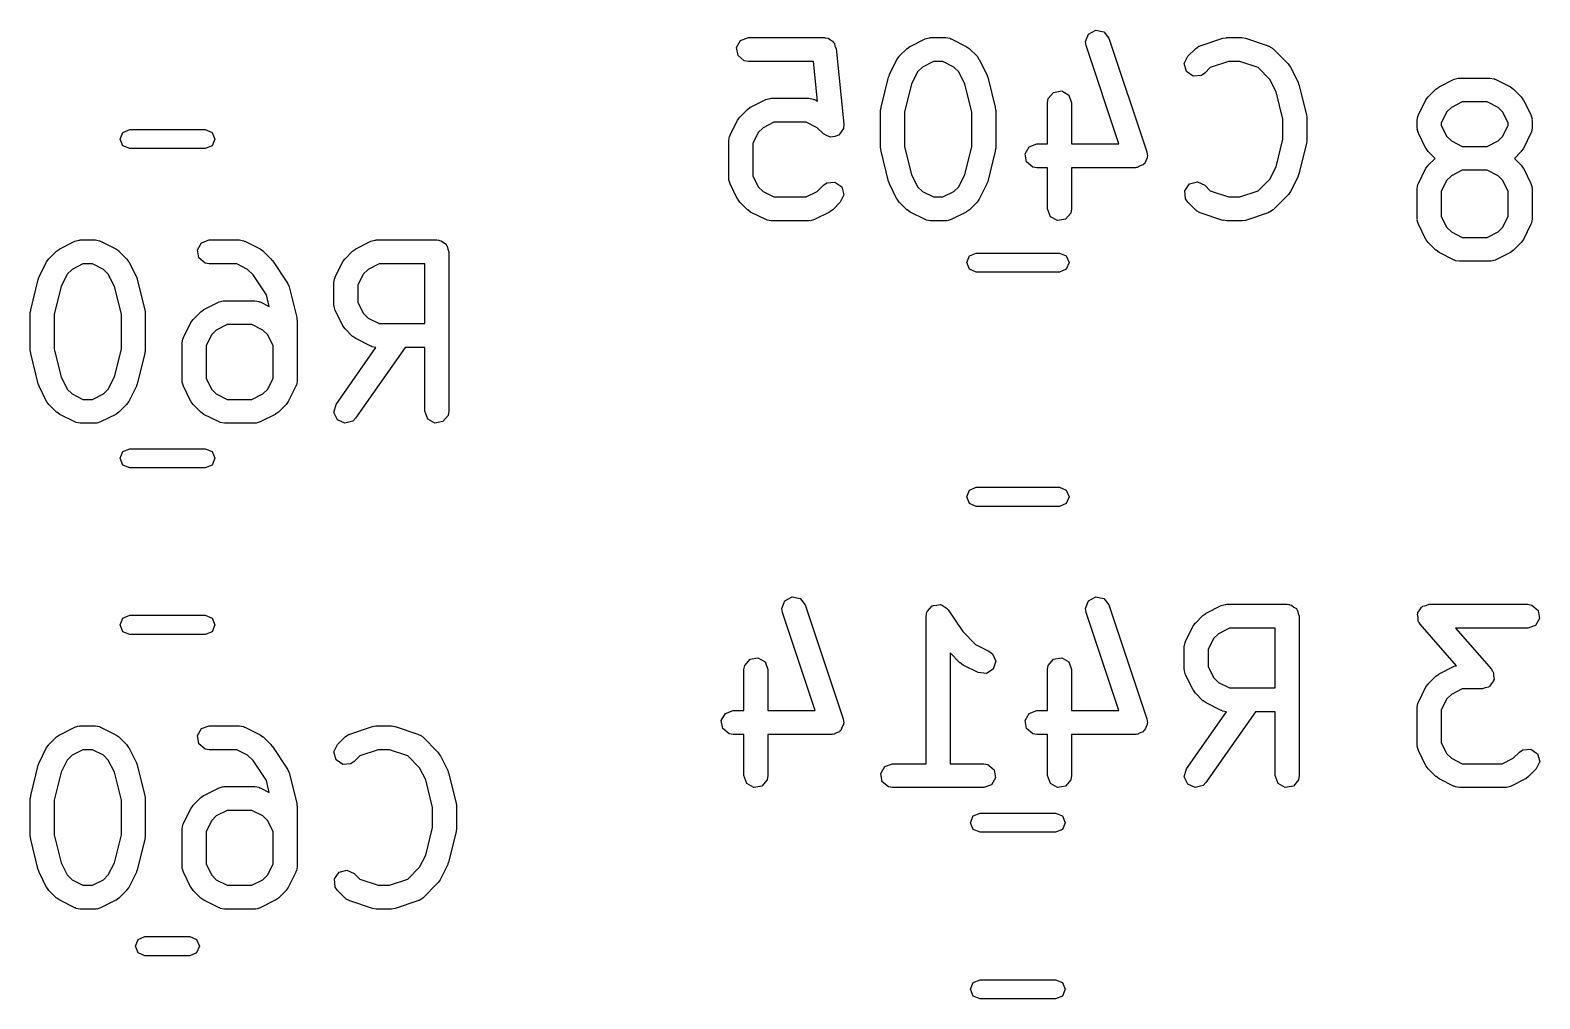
# Model space of a CAD drawing. Extents: x 123.3 to 169.7, y -142.3 to -47.
# Drawn here: x 136.81 to 146.28, y -120.22 to -114.14 of the extents above; entities that cross this region are included whole.
import ezdxf

# ---------------------------------------------------------------- set-up
doc = ezdxf.new("R2010")
doc.units = 0
doc.layers.add('BLACK', color=7, linetype='CONTINUOUS')

msp = doc.modelspace()

# ---------------------------------------------------------------- linework, layer by layer
at = {"layer": 'BLACK', "linetype": 'CONTINUOUS'}
for p, q in [((141.263, -114.203), (141.312, -114.185)), ((141.312, -114.185), (141.788, -114.185)), ((141.788, -114.185), (141.792, -114.186)), ((141.792, -114.186), (141.793, -114.186)), ((141.793, -114.186), (141.796, -114.187)), ((141.796, -114.187), (141.813, -114.19)), ((141.813, -114.19), (141.826, -114.2)), ((142.326, -114.241), (142.421, -114.193)), ((142.421, -114.193), (142.446, -114.186)), ((142.446, -114.186), (142.45, -114.187)), ((142.45, -114.187), (142.454, -114.185)), ((142.454, -114.185), (142.55, -114.185)), ((142.55, -114.185), (142.575, -114.19)), ((142.575, -114.19), (142.579, -114.193)), ((142.579, -114.193), (142.583, -114.193)), ((142.583, -114.193), (142.678, -114.241)), ((143.427, -114.211), (143.446, -114.163)), ((143.446, -114.163), (143.491, -114.139)), ((143.491, -114.139), (143.541, -114.149)), ((143.541, -114.149), (143.573, -114.189)), ((143.573, -114.189), (143.811, -114.903)), ((144.145, -114.237), (144.288, -114.189)), ((144.288, -114.189), (144.31, -114.186)), ((144.31, -114.186), (144.312, -114.185)), ((144.312, -114.185), (144.407, -114.185)), ((144.407, -114.185), (144.429, -114.189)), ((144.429, -114.189), (144.43, -114.189)), ((144.43, -114.189), (144.573, -114.237)), ((141.238, -114.247), (141.263, -114.203)), ((141.247, -114.298), (141.238, -114.247)), ((141.826, -114.2), (141.84, -114.207)), ((141.84, -114.207), (141.845, -114.216)), ((141.845, -114.216), (141.853, -114.223)), ((141.853, -114.223), (141.855, -114.239)), ((141.855, -114.239), (141.862, -114.253)), ((141.862, -114.253), (141.91, -114.729)), ((142.258, -114.303), (142.306, -114.255)), ((142.306, -114.255), (142.324, -114.242)), ((142.324, -114.242), (142.326, -114.241)), ((142.678, -114.241), (142.696, -114.254)), ((142.696, -114.254), (142.698, -114.255)), ((142.698, -114.255), (142.746, -114.303)), ((143.431, -114.236), (143.427, -114.211)), ((143.636, -114.852), (143.431, -114.236)), ((144.068, -114.303), (144.116, -114.255)), ((144.116, -114.255), (144.137, -114.24)), ((144.137, -114.24), (144.141, -114.24)), ((144.141, -114.24), (144.145, -114.237)), ((144.573, -114.237), (144.596, -114.249)), ((144.596, -114.249), (144.599, -114.253)), ((144.599, -114.253), (144.603, -114.255)), ((144.603, -114.255), (144.698, -114.35)), ((141.286, -114.331), (141.247, -114.298)), ((141.312, -114.335), (141.286, -114.331)), ((141.72, -114.335), (141.312, -114.335)), ((141.745, -114.584), (141.72, -114.335)), ((142.197, -114.417), (142.244, -114.322)), ((142.244, -114.322), (142.258, -114.304)), ((142.258, -114.304), (142.258, -114.303)), ((142.404, -114.37), (142.373, -114.4)), ((142.472, -114.335), (142.404, -114.37)), ((142.532, -114.335), (142.472, -114.335)), ((142.6, -114.37), (142.532, -114.335)), ((142.631, -114.4), (142.6, -114.37)), ((142.746, -114.303), (142.758, -114.321)), ((142.758, -114.321), (142.76, -114.322)), ((142.76, -114.322), (142.807, -114.417)), ((144.046, -114.349), (144.068, -114.303)), ((144.06, -114.399), (144.046, -114.349)), ((144.209, -114.374), (144.174, -114.409)), ((144.324, -114.335), (144.209, -114.374)), ((144.395, -114.335), (144.324, -114.335)), ((144.509, -114.374), (144.395, -114.335)), ((144.583, -114.448), (144.509, -114.374)), ((144.698, -114.35), (144.711, -114.369)), ((144.711, -114.369), (144.712, -114.37)), ((144.712, -114.37), (144.76, -114.465)), ((142.144, -114.623), (142.191, -114.433)), ((142.191, -114.433), (142.196, -114.421)), ((142.196, -114.421), (142.197, -114.417)), ((142.335, -114.477), (142.291, -114.651)), ((142.373, -114.4), (142.335, -114.477)), ((142.669, -114.477), (142.631, -114.4)), ((142.713, -114.651), (142.669, -114.477)), ((142.807, -114.417), (142.811, -114.43)), ((142.811, -114.43), (142.813, -114.433)), ((142.813, -114.433), (142.86, -114.623)), ((144.102, -114.428), (144.06, -114.399)), ((144.153, -114.424), (144.102, -114.428)), ((144.174, -114.409), (144.153, -114.424)), ((144.622, -114.525), (144.583, -114.448)), ((144.76, -114.465), (144.763, -114.477)), ((144.763, -114.477), (144.765, -114.48)), ((144.765, -114.48), (144.813, -114.671)), ((145.644, -114.495), (145.739, -114.447)), ((145.739, -114.447), (145.764, -114.44)), ((145.764, -114.44), (145.768, -114.441)), ((145.768, -114.441), (145.772, -114.439)), ((145.772, -114.439), (145.963, -114.439)), ((145.963, -114.439), (145.989, -114.444)), ((145.989, -114.444), (145.992, -114.447)), ((145.992, -114.447), (145.996, -114.447)), ((145.996, -114.447), (146.092, -114.495)), ((141.326, -114.622), (141.421, -114.574)), ((141.421, -114.574), (141.446, -114.567)), ((141.446, -114.567), (141.45, -114.568)), ((141.45, -114.568), (141.454, -114.566)), ((141.454, -114.566), (141.692, -114.566)), ((141.692, -114.566), (141.718, -114.571)), ((141.718, -114.571), (141.722, -114.574)), ((141.722, -114.574), (141.726, -114.574)), ((141.726, -114.574), (141.745, -114.584)), ((143.189, -114.594), (143.193, -114.568)), ((143.193, -114.568), (143.226, -114.529)), ((143.226, -114.529), (143.277, -114.52)), ((143.277, -114.52), (143.321, -114.546)), ((143.321, -114.546), (143.339, -114.594)), ((144.665, -114.698), (144.622, -114.525)), ((145.562, -114.576), (145.576, -114.558)), ((145.576, -114.557), (145.624, -114.509)), ((145.576, -114.558), (145.576, -114.557)), ((145.624, -114.509), (145.642, -114.496)), ((145.642, -114.496), (145.644, -114.495)), ((146.092, -114.495), (146.11, -114.508)), ((146.11, -114.508), (146.111, -114.509)), ((146.111, -114.509), (146.159, -114.557)), ((146.159, -114.557), (146.172, -114.575)), ((141.258, -114.684), (141.306, -114.636)), ((141.306, -114.636), (141.324, -114.623)), ((141.324, -114.623), (141.326, -114.622)), ((142.141, -114.641), (142.144, -114.627)), ((142.141, -114.879), (142.141, -114.641)), ((142.144, -114.627), (142.144, -114.623)), ((142.291, -114.651), (142.291, -114.87)), ((142.713, -114.87), (142.713, -114.651)), ((142.86, -114.623), (142.862, -114.638)), ((142.862, -114.638), (142.863, -114.641)), ((142.863, -114.641), (142.863, -114.879)), ((143.189, -114.852), (143.189, -114.594)), ((143.339, -114.594), (143.339, -114.852)), ((145.515, -114.671), (145.562, -114.576)), ((145.691, -114.654), (145.657, -114.723)), ((145.722, -114.624), (145.691, -114.654)), ((145.79, -114.589), (145.722, -114.624)), ((145.945, -114.589), (145.79, -114.589)), ((146.014, -114.624), (145.945, -114.589)), ((146.044, -114.654), (146.014, -114.624)), ((146.078, -114.723), (146.044, -114.654)), ((146.172, -114.575), (146.173, -114.576)), ((146.173, -114.576), (146.22, -114.671)), ((137.388, -114.78), (137.431, -114.762)), ((137.431, -114.762), (137.905, -114.762)), ((137.905, -114.762), (137.948, -114.78)), ((141.197, -114.798), (141.244, -114.703)), ((141.244, -114.703), (141.258, -114.685)), ((141.258, -114.685), (141.258, -114.684)), ((141.404, -114.751), (141.373, -114.781)), ((141.472, -114.716), (141.404, -114.751)), ((141.675, -114.716), (141.472, -114.716)), ((141.743, -114.751), (141.675, -114.716)), ((141.782, -114.79), (141.743, -114.751)), ((141.908, -114.756), (141.893, -114.777)), ((141.91, -114.729), (141.908, -114.755)), ((141.908, -114.755), (141.908, -114.755)), ((141.908, -114.755), (141.908, -114.756)), ((144.665, -114.823), (144.665, -114.698)), ((144.813, -114.671), (144.814, -114.686)), ((144.814, -114.686), (144.815, -114.689)), ((144.815, -114.689), (144.815, -114.832)), ((145.507, -114.705), (145.511, -114.679)), ((145.507, -114.752), (145.507, -114.705)), ((145.508, -114.757), (145.507, -114.752)), ((145.507, -114.761), (145.508, -114.757)), ((145.515, -114.786), (145.507, -114.761)), ((145.511, -114.679), (145.514, -114.676)), ((145.514, -114.676), (145.515, -114.671)), ((145.657, -114.723), (145.657, -114.735)), ((145.657, -114.735), (145.691, -114.803)), ((146.044, -114.803), (146.078, -114.735)), ((146.078, -114.735), (146.078, -114.723)), ((146.22, -114.671), (146.228, -114.696)), ((146.228, -114.752), (146.224, -114.778)), ((146.228, -114.696), (146.227, -114.701)), ((146.227, -114.701), (146.228, -114.705)), ((146.228, -114.705), (146.228, -114.752)), ((137.371, -114.822), (137.388, -114.78)), ((137.388, -114.865), (137.371, -114.822)), ((137.948, -114.78), (137.965, -114.822)), ((137.965, -114.822), (137.948, -114.865)), ((141.189, -114.832), (141.193, -114.806)), ((141.189, -115.07), (141.189, -114.832)), ((141.193, -114.806), (141.196, -114.803)), ((141.196, -114.803), (141.197, -114.798)), ((141.373, -114.781), (141.339, -114.85)), ((141.339, -114.85), (141.339, -115.052)), ((141.783, -114.79), (141.782, -114.79)), ((141.806, -114.801), (141.783, -114.79)), ((141.783, -114.79), (141.783, -114.79)), ((141.829, -114.811), (141.806, -114.801)), ((141.83, -114.811), (141.829, -114.811)), ((141.829, -114.811), (141.829, -114.811)), ((141.854, -114.805), (141.83, -114.811)), ((141.878, -114.798), (141.854, -114.805)), ((141.879, -114.798), (141.878, -114.798)), ((141.893, -114.777), (141.879, -114.797)), ((141.879, -114.797), (141.879, -114.798)), ((143.073, -114.87), (143.121, -114.852)), ((143.121, -114.852), (143.189, -114.852)), ((143.339, -114.852), (143.636, -114.852)), ((144.622, -114.996), (144.665, -114.823)), ((144.813, -114.85), (144.765, -115.04)), ((144.815, -114.832), (144.812, -114.847)), ((144.812, -114.847), (144.813, -114.85)), ((145.562, -114.881), (145.515, -114.786)), ((145.691, -114.803), (145.722, -114.834)), ((145.722, -114.834), (145.79, -114.868)), ((145.945, -114.868), (146.014, -114.834)), ((146.014, -114.834), (146.044, -114.803)), ((146.22, -114.786), (146.173, -114.881)), ((146.221, -114.782), (146.22, -114.786)), ((146.224, -114.778), (146.221, -114.782)), ((137.431, -114.882), (137.388, -114.865)), ((137.905, -114.882), (137.431, -114.882)), ((137.948, -114.865), (137.905, -114.882)), ((142.142, -114.883), (142.141, -114.879)), ((142.144, -114.898), (142.142, -114.883)), ((142.191, -115.088), (142.144, -114.898)), ((142.291, -114.87), (142.335, -115.044)), ((142.669, -115.044), (142.713, -114.87)), ((142.86, -114.898), (142.813, -115.088)), ((142.863, -114.879), (142.86, -114.894)), ((142.86, -114.894), (142.86, -114.898)), ((143.047, -114.914), (143.073, -114.87)), ((143.056, -114.965), (143.047, -114.914)), ((143.814, -114.94), (143.804, -114.958)), ((143.811, -114.903), (143.815, -114.929)), ((143.815, -114.929), (143.813, -114.934)), ((143.813, -114.934), (143.814, -114.94)), ((145.564, -114.882), (145.562, -114.881)), ((145.576, -114.901), (145.564, -114.882)), ((145.619, -114.943), (145.576, -114.901)), ((145.576, -114.985), (145.619, -114.943)), ((145.79, -114.868), (145.945, -114.868)), ((146.159, -114.901), (146.117, -114.943)), ((146.117, -114.943), (146.159, -114.985)), ((146.173, -114.881), (146.159, -114.899)), ((146.159, -114.899), (146.159, -114.901)), ((142.335, -115.044), (142.373, -115.121)), ((142.631, -115.121), (142.669, -115.044)), ((143.095, -114.998), (143.056, -114.965)), ((143.121, -115.002), (143.095, -114.998)), ((143.189, -115.002), (143.121, -115.002)), ((143.189, -115.26), (143.189, -115.002)), ((143.74, -115.002), (143.339, -115.002)), ((143.339, -115.002), (143.339, -115.26)), ((143.745, -115), (143.74, -115.002)), ((143.751, -115.001), (143.745, -115)), ((143.769, -114.991), (143.751, -115.001)), ((143.788, -114.984), (143.769, -114.991)), ((143.791, -114.98), (143.788, -114.984)), ((143.796, -114.977), (143.791, -114.98)), ((143.804, -114.958), (143.796, -114.977)), ((144.583, -115.073), (144.622, -114.996)), ((144.765, -115.04), (144.76, -115.052)), ((145.515, -115.1), (145.562, -115.005)), ((145.562, -115.005), (145.576, -114.987)), ((145.576, -114.987), (145.576, -114.985)), ((145.79, -115.018), (145.722, -115.052)), ((145.945, -115.018), (145.79, -115.018)), ((146.014, -115.052), (145.945, -115.018)), ((146.159, -114.985), (146.172, -115.004)), ((146.172, -115.004), (146.173, -115.005)), ((146.173, -115.005), (146.22, -115.1)), ((141.19, -115.074), (141.189, -115.07)), ((141.189, -115.078), (141.19, -115.074)), ((141.197, -115.103), (141.189, -115.078)), ((141.244, -115.199), (141.197, -115.103)), ((141.339, -115.052), (141.373, -115.121)), ((141.373, -115.121), (141.404, -115.151)), ((141.743, -115.151), (141.782, -115.112)), ((141.782, -115.112), (141.804, -115.097)), ((141.804, -115.097), (141.855, -115.093)), ((141.855, -115.093), (141.897, -115.122)), ((141.897, -115.122), (141.91, -115.172)), ((142.193, -115.091), (142.191, -115.088)), ((142.197, -115.103), (142.193, -115.091)), ((142.244, -115.199), (142.197, -115.103)), ((142.373, -115.121), (142.404, -115.151)), ((142.6, -115.151), (142.631, -115.121)), ((142.807, -115.103), (142.76, -115.199)), ((142.808, -115.1), (142.807, -115.103)), ((142.813, -115.088), (142.808, -115.1)), ((144.049, -115.146), (144.078, -115.104)), ((144.078, -115.104), (144.128, -115.09)), ((144.128, -115.09), (144.174, -115.112)), ((144.174, -115.112), (144.209, -115.147)), ((144.509, -115.147), (144.583, -115.073)), ((144.76, -115.056), (144.712, -115.151)), ((144.76, -115.052), (144.76, -115.056)), ((145.507, -115.133), (145.511, -115.108)), ((145.507, -115.324), (145.507, -115.133)), ((145.511, -115.108), (145.514, -115.104)), ((145.514, -115.104), (145.515, -115.1)), ((145.691, -115.083), (145.657, -115.151)), ((145.722, -115.052), (145.691, -115.083)), ((146.044, -115.083), (146.014, -115.052)), ((146.078, -115.151), (146.044, -115.083)), ((146.22, -115.1), (146.228, -115.125)), ((146.228, -115.125), (146.227, -115.129)), ((146.227, -115.129), (146.228, -115.133)), ((146.228, -115.133), (146.228, -115.324)), ((141.246, -115.2), (141.244, -115.199)), ((141.258, -115.218), (141.246, -115.2)), ((141.306, -115.266), (141.258, -115.218)), ((141.404, -115.151), (141.472, -115.185)), ((141.472, -115.185), (141.675, -115.185)), ((141.675, -115.185), (141.743, -115.151)), ((141.888, -115.218), (141.841, -115.266)), ((141.91, -115.172), (141.888, -115.218)), ((142.246, -115.2), (142.244, -115.199)), ((142.258, -115.218), (142.246, -115.2)), ((142.306, -115.266), (142.258, -115.218)), ((142.404, -115.151), (142.472, -115.185)), ((142.472, -115.185), (142.532, -115.185)), ((142.532, -115.185), (142.6, -115.151)), ((142.746, -115.218), (142.698, -115.266)), ((142.76, -115.199), (142.746, -115.217)), ((142.746, -115.217), (142.746, -115.218)), ((144.053, -115.197), (144.049, -115.146)), ((144.068, -115.218), (144.053, -115.197)), ((144.116, -115.266), (144.068, -115.218)), ((144.209, -115.147), (144.324, -115.185)), ((144.324, -115.185), (144.395, -115.185)), ((144.395, -115.185), (144.509, -115.147)), ((144.698, -115.171), (144.603, -115.266)), ((144.699, -115.169), (144.698, -115.171)), ((144.712, -115.151), (144.699, -115.169)), ((145.657, -115.151), (145.657, -115.306)), ((146.078, -115.306), (146.078, -115.151)), ((141.308, -115.266), (141.306, -115.266)), ((141.326, -115.28), (141.308, -115.266)), ((141.421, -115.327), (141.326, -115.28)), ((141.425, -115.328), (141.421, -115.327)), ((141.429, -115.331), (141.425, -115.328)), ((141.454, -115.335), (141.429, -115.331)), ((141.726, -115.327), (141.701, -115.335)), ((141.821, -115.28), (141.726, -115.327)), ((141.822, -115.279), (141.821, -115.28)), ((141.841, -115.266), (141.822, -115.279)), ((142.308, -115.266), (142.306, -115.266)), ((142.326, -115.28), (142.308, -115.266)), ((142.421, -115.327), (142.326, -115.28)), ((142.425, -115.328), (142.421, -115.327)), ((142.429, -115.331), (142.425, -115.328)), ((142.454, -115.335), (142.429, -115.331)), ((142.583, -115.327), (142.558, -115.335)), ((142.678, -115.28), (142.583, -115.327)), ((142.68, -115.279), (142.678, -115.28)), ((142.698, -115.266), (142.68, -115.279)), ((143.206, -115.309), (143.189, -115.26)), ((143.251, -115.334), (143.206, -115.309)), ((143.301, -115.325), (143.251, -115.334)), ((143.334, -115.286), (143.301, -115.325)), ((143.339, -115.26), (143.334, -115.286)), ((144.12, -115.268), (144.116, -115.266)), ((144.122, -115.272), (144.12, -115.268)), ((144.145, -115.284), (144.122, -115.272)), ((144.288, -115.332), (144.145, -115.284)), ((144.289, -115.331), (144.288, -115.332)), ((144.312, -115.335), (144.289, -115.331)), ((144.43, -115.332), (144.408, -115.335)), ((144.573, -115.284), (144.43, -115.332)), ((144.577, -115.281), (144.573, -115.284)), ((144.581, -115.281), (144.577, -115.281)), ((144.603, -115.266), (144.581, -115.281)), ((145.508, -115.328), (145.507, -115.324)), ((145.507, -115.332), (145.508, -115.328)), ((145.515, -115.357), (145.507, -115.332)), ((145.657, -115.306), (145.691, -115.375)), ((146.044, -115.375), (146.078, -115.306)), ((146.228, -115.324), (146.224, -115.35)), ((141.692, -115.335), (141.454, -115.335)), ((141.697, -115.334), (141.692, -115.335)), ((141.701, -115.335), (141.697, -115.334)), ((142.55, -115.335), (142.454, -115.335)), ((142.554, -115.334), (142.55, -115.335)), ((142.558, -115.335), (142.554, -115.334)), ((144.407, -115.335), (144.312, -115.335)), ((144.408, -115.335), (144.407, -115.335)), ((145.562, -115.453), (145.515, -115.357)), ((145.691, -115.375), (145.722, -115.405)), ((145.722, -115.405), (145.79, -115.439)), ((145.945, -115.439), (146.014, -115.405)), ((146.014, -115.405), (146.044, -115.375)), ((146.22, -115.357), (146.173, -115.453)), ((146.221, -115.353), (146.22, -115.357)), ((146.224, -115.35), (146.221, -115.353)), ((136.972, -115.525), (136.99, -115.512)), ((136.99, -115.512), (136.992, -115.511)), ((136.992, -115.511), (137.087, -115.463)), ((137.087, -115.463), (137.112, -115.456)), ((137.112, -115.456), (137.116, -115.457)), ((137.116, -115.457), (137.12, -115.455)), ((137.12, -115.455), (137.216, -115.455)), ((137.216, -115.455), (137.241, -115.46)), ((137.241, -115.46), (137.245, -115.463)), ((137.245, -115.463), (137.249, -115.463)), ((137.249, -115.463), (137.344, -115.511)), ((137.344, -115.511), (137.362, -115.524)), ((137.856, -115.517), (137.882, -115.473)), ((137.865, -115.568), (137.856, -115.517)), ((137.882, -115.473), (137.93, -115.455)), ((137.93, -115.455), (138.12, -115.455)), ((138.12, -115.455), (138.146, -115.46)), ((138.146, -115.46), (138.149, -115.463)), ((138.149, -115.463), (138.154, -115.463)), ((138.154, -115.463), (138.249, -115.511)), ((138.249, -115.511), (138.267, -115.524)), ((138.829, -115.525), (138.848, -115.512)), ((138.848, -115.512), (138.849, -115.511)), ((138.849, -115.511), (138.944, -115.463)), ((138.944, -115.463), (138.969, -115.456)), ((138.969, -115.456), (138.973, -115.457)), ((138.973, -115.457), (138.978, -115.455)), ((138.978, -115.455), (139.358, -115.455)), ((139.358, -115.455), (139.368, -115.457)), ((139.368, -115.457), (139.371, -115.457)), ((139.371, -115.457), (139.374, -115.458)), ((139.374, -115.458), (139.384, -115.46)), ((139.384, -115.46), (139.399, -115.472)), ((139.399, -115.472), (139.416, -115.482)), ((139.416, -115.482), (139.418, -115.489)), ((139.418, -115.489), (139.423, -115.493)), ((139.423, -115.493), (139.427, -115.512)), ((139.427, -115.512), (139.433, -115.53)), ((145.564, -115.454), (145.562, -115.453)), ((145.576, -115.472), (145.564, -115.454)), ((145.624, -115.52), (145.576, -115.472)), ((145.626, -115.52), (145.624, -115.52)), ((145.644, -115.534), (145.626, -115.52)), ((145.79, -115.439), (145.945, -115.439)), ((146.111, -115.52), (146.093, -115.533)), ((146.159, -115.472), (146.111, -115.52)), ((146.173, -115.453), (146.159, -115.471)), ((146.159, -115.471), (146.159, -115.472)), ((136.863, -115.687), (136.91, -115.592)), ((136.91, -115.592), (136.924, -115.574)), ((136.924, -115.573), (136.972, -115.525)), ((136.924, -115.574), (136.924, -115.573)), ((137.138, -115.605), (137.07, -115.64)), ((137.198, -115.605), (137.138, -115.605)), ((137.266, -115.64), (137.198, -115.605)), ((137.362, -115.524), (137.364, -115.525)), ((137.364, -115.525), (137.412, -115.573)), ((137.412, -115.573), (137.424, -115.591)), ((137.424, -115.591), (137.426, -115.592)), ((137.426, -115.592), (137.473, -115.687)), ((137.904, -115.601), (137.865, -115.568)), ((137.93, -115.605), (137.904, -115.601)), ((138.103, -115.605), (137.93, -115.605)), ((138.171, -115.64), (138.103, -115.605)), ((138.267, -115.524), (138.269, -115.525)), ((138.269, -115.525), (138.316, -115.573)), ((138.316, -115.573), (138.323, -115.582)), ((138.323, -115.582), (138.326, -115.584)), ((138.326, -115.584), (138.421, -115.727)), ((138.72, -115.687), (138.768, -115.592)), ((138.768, -115.592), (138.781, -115.574)), ((138.781, -115.574), (138.782, -115.573)), ((138.782, -115.573), (138.829, -115.525)), ((138.995, -115.605), (138.927, -115.64)), ((139.283, -115.605), (138.995, -115.605)), ((139.283, -115.979), (139.283, -115.605)), ((139.433, -115.53), (139.433, -116.53)), ((142.681, -115.597), (142.698, -115.555)), ((142.698, -115.639), (142.681, -115.597)), ((142.698, -115.555), (142.741, -115.537)), ((142.741, -115.537), (143.263, -115.537)), ((143.263, -115.537), (143.306, -115.555)), ((143.306, -115.555), (143.323, -115.597)), ((143.323, -115.597), (143.306, -115.639)), ((145.739, -115.581), (145.644, -115.534)), ((145.743, -115.582), (145.739, -115.581)), ((145.747, -115.585), (145.743, -115.582)), ((145.772, -115.589), (145.747, -115.585)), ((145.963, -115.589), (145.772, -115.589)), ((145.967, -115.588), (145.963, -115.589)), ((145.971, -115.589), (145.967, -115.588)), ((145.996, -115.581), (145.971, -115.589)), ((146.092, -115.534), (145.996, -115.581)), ((146.093, -115.533), (146.092, -115.534)), ((136.81, -115.893), (136.857, -115.703)), ((136.857, -115.703), (136.862, -115.691)), ((136.862, -115.691), (136.863, -115.687)), ((137.039, -115.67), (137.001, -115.747)), ((137.07, -115.64), (137.039, -115.67)), ((137.297, -115.67), (137.266, -115.64)), ((137.335, -115.747), (137.297, -115.67)), ((137.473, -115.687), (137.477, -115.7)), ((137.477, -115.7), (137.479, -115.703)), ((137.479, -115.703), (137.526, -115.893)), ((138.205, -115.673), (138.171, -115.64)), ((138.289, -115.799), (138.205, -115.673)), ((138.712, -115.721), (138.717, -115.695)), ((138.717, -115.695), (138.719, -115.692)), ((138.719, -115.692), (138.72, -115.687)), ((138.896, -115.67), (138.862, -115.739)), ((138.927, -115.64), (138.896, -115.67)), ((142.741, -115.657), (142.698, -115.639)), ((143.263, -115.657), (142.741, -115.657)), ((143.306, -115.639), (143.263, -115.657)), ((137.001, -115.747), (136.957, -115.921)), ((137.379, -115.921), (137.335, -115.747)), ((138.307, -115.873), (138.289, -115.799)), ((138.421, -115.727), (138.431, -115.75)), ((138.431, -115.75), (138.431, -115.75)), ((138.431, -115.75), (138.479, -115.941)), ((138.712, -115.864), (138.712, -115.721)), ((138.862, -115.739), (138.862, -115.846)), ((136.807, -115.911), (136.81, -115.897)), ((136.81, -115.897), (136.81, -115.893)), ((137.526, -115.893), (137.528, -115.908)), ((137.877, -115.906), (137.895, -115.893)), ((137.895, -115.893), (137.896, -115.892)), ((137.896, -115.892), (137.992, -115.844)), ((137.992, -115.844), (138.017, -115.837)), ((138.017, -115.837), (138.021, -115.838)), ((138.021, -115.838), (138.025, -115.836)), ((138.025, -115.836), (138.216, -115.836)), ((138.216, -115.836), (138.241, -115.841)), ((138.241, -115.841), (138.245, -115.844)), ((138.245, -115.844), (138.249, -115.844)), ((138.249, -115.844), (138.307, -115.873)), ((138.714, -115.868), (138.712, -115.864)), ((138.713, -115.872), (138.714, -115.868)), ((138.72, -115.897), (138.713, -115.872)), ((138.768, -115.992), (138.72, -115.897)), ((138.862, -115.846), (138.896, -115.915)), ((136.807, -116.149), (136.807, -115.911)), ((136.957, -115.921), (136.957, -116.14)), ((137.379, -116.14), (137.379, -115.921)), ((137.528, -115.908), (137.529, -115.911)), ((137.529, -115.911), (137.529, -116.149)), ((137.768, -116.068), (137.815, -115.973)), ((137.815, -115.973), (137.829, -115.955)), ((137.829, -115.954), (137.877, -115.906)), ((137.829, -115.955), (137.829, -115.954)), ((138.043, -115.986), (137.974, -116.021)), ((138.198, -115.986), (138.043, -115.986)), ((138.266, -116.021), (138.198, -115.986)), ((138.479, -115.941), (138.48, -115.956)), ((138.48, -115.956), (138.481, -115.959)), ((138.481, -115.959), (138.481, -116.34)), ((138.769, -115.994), (138.768, -115.992)), ((138.782, -116.012), (138.769, -115.994)), ((138.896, -115.915), (138.927, -115.945)), ((138.927, -115.945), (138.995, -115.979)), ((138.995, -115.979), (139.283, -115.979)), ((137.76, -116.102), (137.764, -116.076)), ((137.764, -116.076), (137.767, -116.073)), ((137.767, -116.073), (137.768, -116.068)), ((137.944, -116.051), (137.91, -116.12)), ((137.974, -116.021), (137.944, -116.051)), ((138.297, -116.051), (138.266, -116.021)), ((138.331, -116.12), (138.297, -116.051)), ((138.829, -116.06), (138.782, -116.012)), ((138.831, -116.06), (138.829, -116.06)), ((138.849, -116.074), (138.831, -116.06)), ((138.944, -116.121), (138.849, -116.074)), ((136.808, -116.153), (136.807, -116.149)), ((136.81, -116.168), (136.808, -116.153)), ((136.857, -116.358), (136.81, -116.168)), ((136.957, -116.14), (137.001, -116.314)), ((137.335, -116.314), (137.379, -116.14)), ((137.526, -116.168), (137.479, -116.358)), ((137.529, -116.149), (137.526, -116.164)), ((137.526, -116.164), (137.526, -116.168)), ((137.76, -116.34), (137.76, -116.102)), ((137.91, -116.12), (137.91, -116.322)), ((138.331, -116.322), (138.331, -116.12)), ((138.726, -116.487), (138.976, -116.129)), ((139.159, -116.129), (138.848, -116.573)), ((138.948, -116.122), (138.944, -116.121)), ((138.952, -116.125), (138.948, -116.122)), ((138.976, -116.129), (138.952, -116.125)), ((139.283, -116.129), (139.159, -116.129)), ((139.283, -116.53), (139.283, -116.129)), ((136.859, -116.361), (136.857, -116.358)), ((136.863, -116.373), (136.859, -116.361)), ((136.91, -116.469), (136.863, -116.373)), ((137.001, -116.314), (137.039, -116.391)), ((137.297, -116.391), (137.335, -116.314)), ((137.473, -116.373), (137.426, -116.469)), ((137.474, -116.37), (137.473, -116.373)), ((137.479, -116.358), (137.474, -116.37)), ((137.761, -116.344), (137.76, -116.34)), ((137.76, -116.348), (137.761, -116.344)), ((137.768, -116.373), (137.76, -116.348)), ((137.815, -116.469), (137.768, -116.373)), ((137.91, -116.322), (137.944, -116.391)), ((138.297, -116.391), (138.331, -116.322)), ((138.473, -116.373), (138.426, -116.469)), ((138.474, -116.369), (138.473, -116.373)), ((138.477, -116.366), (138.474, -116.369)), ((138.481, -116.34), (138.477, -116.366)), ((137.039, -116.391), (137.07, -116.421)), ((137.07, -116.421), (137.138, -116.455)), ((137.138, -116.455), (137.198, -116.455)), ((137.198, -116.455), (137.266, -116.421)), ((137.266, -116.421), (137.297, -116.391)), ((137.944, -116.391), (137.974, -116.421)), ((137.974, -116.421), (138.043, -116.455)), ((138.043, -116.455), (138.198, -116.455)), ((138.198, -116.455), (138.266, -116.421)), ((138.266, -116.421), (138.297, -116.391)), ((136.912, -116.47), (136.91, -116.469)), ((136.924, -116.488), (136.912, -116.47)), ((136.972, -116.536), (136.924, -116.488)), ((136.974, -116.536), (136.972, -116.536)), ((136.992, -116.55), (136.974, -116.536)), ((137.087, -116.597), (136.992, -116.55)), ((137.344, -116.55), (137.249, -116.597)), ((137.346, -116.549), (137.344, -116.55)), ((137.364, -116.536), (137.346, -116.549)), ((137.412, -116.488), (137.364, -116.536)), ((137.426, -116.469), (137.412, -116.487)), ((137.412, -116.487), (137.412, -116.488)), ((137.816, -116.47), (137.815, -116.469)), ((137.829, -116.488), (137.816, -116.47)), ((137.877, -116.536), (137.829, -116.488)), ((137.878, -116.536), (137.877, -116.536)), ((137.896, -116.55), (137.878, -116.536)), ((137.992, -116.597), (137.896, -116.55)), ((138.344, -116.55), (138.249, -116.597)), ((138.346, -116.549), (138.344, -116.55)), ((138.364, -116.536), (138.346, -116.549)), ((138.412, -116.488), (138.364, -116.536)), ((138.426, -116.469), (138.412, -116.487)), ((138.412, -116.487), (138.412, -116.488)), ((138.712, -116.537), (138.726, -116.487)), ((138.734, -116.583), (138.712, -116.537)), ((139.301, -116.579), (139.283, -116.53)), ((139.429, -116.556), (139.396, -116.595)), ((139.433, -116.53), (139.429, -116.556)), ((137.091, -116.598), (137.087, -116.597)), ((137.095, -116.601), (137.091, -116.598)), ((137.12, -116.605), (137.095, -116.601)), ((137.216, -116.605), (137.12, -116.605)), ((137.22, -116.604), (137.216, -116.605)), ((137.224, -116.605), (137.22, -116.604)), ((137.249, -116.597), (137.224, -116.605)), ((137.996, -116.598), (137.992, -116.597)), ((137.999, -116.601), (137.996, -116.598)), ((138.025, -116.605), (137.999, -116.601)), ((138.216, -116.605), (138.025, -116.605)), ((138.22, -116.604), (138.216, -116.605)), ((138.224, -116.605), (138.22, -116.604)), ((138.249, -116.597), (138.224, -116.605)), ((138.781, -116.605), (138.734, -116.583)), ((138.83, -116.592), (138.781, -116.605)), ((138.848, -116.573), (138.83, -116.592)), ((139.345, -116.604), (139.301, -116.579)), ((139.396, -116.595), (139.345, -116.604)), ((137.371, -116.825), (137.388, -116.783)), ((137.388, -116.868), (137.371, -116.825)), ((137.388, -116.783), (137.431, -116.765)), ((137.431, -116.765), (137.905, -116.765)), ((137.905, -116.765), (137.948, -116.783)), ((137.948, -116.783), (137.965, -116.825)), ((137.965, -116.825), (137.948, -116.868)), ((137.431, -116.885), (137.388, -116.868)), ((137.905, -116.885), (137.431, -116.885)), ((137.948, -116.868), (137.905, -116.885)), ((142.681, -117.067), (142.698, -117.025)), ((142.698, -117.025), (142.741, -117.007)), ((142.741, -117.007), (143.263, -117.007)), ((143.263, -117.007), (143.306, -117.025)), ((143.306, -117.025), (143.323, -117.067)), ((142.698, -117.109), (142.681, -117.067)), ((142.741, -117.127), (142.698, -117.109)), ((143.263, -117.127), (142.741, -117.127)), ((143.306, -117.109), (143.263, -117.127)), ((143.323, -117.067), (143.306, -117.109)), ((141.541, -117.719), (141.586, -117.695)), ((141.586, -117.695), (141.636, -117.705)), ((143.446, -117.719), (143.491, -117.695)), ((143.491, -117.695), (143.541, -117.705)), ((141.522, -117.767), (141.541, -117.719)), ((141.526, -117.792), (141.522, -117.767)), ((141.731, -118.408), (141.526, -117.792)), ((141.636, -117.705), (141.668, -117.745)), ((141.668, -117.745), (141.906, -118.459)), ((142.427, -117.816), (142.432, -117.791)), ((142.432, -117.791), (142.434, -117.787)), ((142.434, -117.787), (142.435, -117.783)), ((142.435, -117.783), (142.451, -117.768)), ((142.451, -117.768), (142.464, -117.751)), ((142.464, -117.751), (142.469, -117.751)), ((142.469, -117.751), (142.472, -117.748)), ((142.472, -117.748), (142.494, -117.746)), ((142.494, -117.746), (142.515, -117.743)), ((142.515, -117.743), (142.519, -117.745)), ((142.519, -117.745), (142.523, -117.744)), ((142.523, -117.744), (142.541, -117.757)), ((142.541, -117.757), (142.559, -117.768)), ((142.559, -117.768), (142.561, -117.772)), ((142.561, -117.772), (142.564, -117.775)), ((142.564, -117.775), (142.656, -117.911)), ((143.427, -117.767), (143.446, -117.719)), ((143.431, -117.792), (143.427, -117.767)), ((143.636, -118.408), (143.431, -117.792)), ((143.541, -117.705), (143.573, -117.745)), ((143.573, -117.745), (143.811, -118.459)), ((144.183, -117.797), (144.278, -117.749)), ((144.278, -117.749), (144.303, -117.742)), ((144.303, -117.742), (144.307, -117.743)), ((144.307, -117.743), (144.312, -117.741)), ((144.312, -117.741), (144.692, -117.741)), ((144.692, -117.741), (144.702, -117.743)), ((144.702, -117.743), (144.706, -117.743)), ((144.706, -117.743), (144.708, -117.744)), ((144.708, -117.744), (144.718, -117.746)), ((144.718, -117.746), (144.733, -117.758)), ((144.733, -117.758), (144.75, -117.768)), ((144.75, -117.768), (144.752, -117.775)), ((144.752, -117.775), (144.757, -117.779)), ((144.757, -117.779), (144.761, -117.798)), ((145.511, -117.792), (145.524, -117.776)), ((145.511, -117.798), (145.511, -117.792)), ((145.524, -117.776), (145.534, -117.759)), ((145.534, -117.759), (145.539, -117.757)), ((145.539, -117.757), (145.543, -117.752)), ((145.543, -117.752), (145.563, -117.748)), ((145.563, -117.748), (145.582, -117.741)), ((145.582, -117.741), (146.201, -117.741)), ((146.201, -117.741), (146.227, -117.746)), ((146.227, -117.746), (146.266, -117.779)), ((146.266, -117.779), (146.275, -117.829)), ((137.371, -117.87), (137.388, -117.828)), ((137.388, -117.913), (137.371, -117.87)), ((137.388, -117.828), (137.431, -117.81)), ((137.431, -117.81), (137.905, -117.81)), ((137.905, -117.81), (137.948, -117.828)), ((137.948, -117.828), (137.965, -117.87)), ((137.965, -117.87), (137.948, -117.913)), ((142.427, -118.741), (142.427, -117.816)), ((144.054, -117.973), (144.102, -117.878)), ((144.102, -117.878), (144.115, -117.86)), ((144.115, -117.86), (144.116, -117.859)), ((144.116, -117.859), (144.163, -117.811)), ((144.163, -117.811), (144.182, -117.798)), ((144.182, -117.798), (144.183, -117.797)), ((144.761, -117.798), (144.767, -117.816)), ((144.767, -117.816), (144.767, -118.816)), ((145.508, -117.803), (145.511, -117.798)), ((145.512, -117.823), (145.508, -117.803)), ((145.512, -117.843), (145.512, -117.823)), ((145.516, -117.851), (145.512, -117.843)), ((145.517, -117.854), (145.516, -117.851)), ((145.52, -117.856), (145.517, -117.854)), ((145.525, -117.866), (145.52, -117.856)), ((145.753, -118.126), (145.525, -117.866)), ((146.249, -117.874), (146.201, -117.891)), ((146.275, -117.829), (146.249, -117.874)), ((137.431, -117.93), (137.388, -117.913)), ((137.905, -117.93), (137.431, -117.93)), ((137.948, -117.913), (137.905, -117.93)), ((142.656, -117.911), (142.737, -117.993)), ((144.046, -118.007), (144.051, -117.981)), ((144.051, -117.981), (144.053, -117.978)), ((144.053, -117.978), (144.054, -117.973)), ((144.23, -117.956), (144.196, -118.025)), ((144.261, -117.926), (144.23, -117.956)), ((144.329, -117.891), (144.261, -117.926)), ((144.617, -117.891), (144.329, -117.891)), ((144.617, -118.265), (144.617, -117.891)), ((146.201, -117.891), (145.747, -117.891)), ((145.747, -117.891), (145.972, -118.148)), ((141.322, -118.085), (141.372, -118.076)), ((141.372, -118.076), (141.417, -118.102)), ((142.639, -118.108), (142.577, -118.045)), ((142.577, -118.045), (142.577, -118.741)), ((142.737, -117.993), (142.821, -118.035)), ((142.821, -118.035), (142.842, -118.051)), ((142.842, -118.051), (142.863, -118.098)), ((143.226, -118.085), (143.277, -118.076)), ((143.277, -118.076), (143.321, -118.102)), ((144.046, -118.15), (144.046, -118.007)), ((144.196, -118.025), (144.196, -118.132)), ((141.284, -118.15), (141.289, -118.124)), ((141.284, -118.408), (141.284, -118.15)), ((141.289, -118.124), (141.322, -118.085)), ((141.417, -118.102), (141.434, -118.15)), ((141.434, -118.15), (141.434, -118.408)), ((142.641, -118.108), (142.639, -118.108)), ((142.659, -118.122), (142.641, -118.108)), ((142.754, -118.169), (142.659, -118.122)), ((142.805, -118.175), (142.754, -118.169)), ((142.848, -118.147), (142.805, -118.175)), ((142.863, -118.098), (142.848, -118.147)), ((143.189, -118.15), (143.193, -118.124)), ((143.189, -118.408), (143.189, -118.15)), ((143.193, -118.124), (143.226, -118.085)), ((143.321, -118.102), (143.339, -118.15)), ((143.339, -118.15), (143.339, -118.408)), ((144.048, -118.154), (144.046, -118.15)), ((144.047, -118.158), (144.048, -118.154)), ((144.054, -118.183), (144.047, -118.158)), ((144.196, -118.132), (144.23, -118.201)), ((145.644, -118.178), (145.739, -118.13)), ((145.739, -118.13), (145.753, -118.126)), ((145.972, -118.148), (145.978, -118.158)), ((145.978, -118.158), (145.98, -118.16)), ((145.98, -118.16), (145.981, -118.163)), ((145.981, -118.163), (145.985, -118.17)), ((145.985, -118.17), (145.986, -118.19)), ((144.102, -118.278), (144.054, -118.183)), ((144.23, -118.201), (144.261, -118.231)), ((144.261, -118.231), (144.329, -118.265)), ((144.329, -118.265), (144.617, -118.265)), ((145.515, -118.354), (145.562, -118.259)), ((145.562, -118.259), (145.576, -118.241)), ((145.576, -118.24), (145.624, -118.192)), ((145.576, -118.241), (145.576, -118.24)), ((145.624, -118.192), (145.642, -118.179)), ((145.642, -118.179), (145.644, -118.178)), ((145.934, -118.265), (145.915, -118.272)), ((145.954, -118.261), (145.934, -118.265)), ((145.958, -118.257), (145.954, -118.261)), ((145.963, -118.255), (145.958, -118.257)), ((145.974, -118.237), (145.963, -118.255)), ((145.986, -118.222), (145.974, -118.237)), ((145.986, -118.19), (145.989, -118.21)), ((145.989, -118.21), (145.986, -118.216)), ((145.986, -118.216), (145.986, -118.222)), ((144.103, -118.28), (144.102, -118.278)), ((144.116, -118.298), (144.103, -118.28)), ((144.163, -118.346), (144.116, -118.298)), ((144.165, -118.346), (144.163, -118.346)), ((144.183, -118.36), (144.165, -118.346)), ((144.278, -118.407), (144.183, -118.36)), ((145.507, -118.388), (145.511, -118.362)), ((145.511, -118.362), (145.514, -118.359)), ((145.514, -118.359), (145.515, -118.354)), ((145.691, -118.337), (145.657, -118.406)), ((145.722, -118.307), (145.691, -118.337)), ((145.79, -118.272), (145.722, -118.307)), ((145.915, -118.272), (145.79, -118.272)), ((141.142, -118.47), (141.168, -118.426)), ((141.168, -118.426), (141.216, -118.408)), ((141.216, -118.408), (141.284, -118.408)), ((141.434, -118.408), (141.731, -118.408)), ((143.047, -118.47), (143.073, -118.426)), ((143.073, -118.426), (143.121, -118.408)), ((143.121, -118.408), (143.189, -118.408)), ((143.339, -118.408), (143.636, -118.408)), ((144.06, -118.773), (144.31, -118.415)), ((144.493, -118.415), (144.182, -118.859)), ((144.282, -118.408), (144.278, -118.407)), ((144.286, -118.411), (144.282, -118.408)), ((144.31, -118.415), (144.286, -118.411)), ((144.617, -118.415), (144.493, -118.415)), ((144.617, -118.816), (144.617, -118.415)), ((145.507, -118.626), (145.507, -118.388)), ((145.657, -118.406), (145.657, -118.608)), ((136.992, -118.559), (137.087, -118.511)), ((137.087, -118.511), (137.112, -118.504)), ((137.112, -118.504), (137.116, -118.505)), ((137.116, -118.505), (137.12, -118.503)), ((137.12, -118.503), (137.216, -118.503)), ((137.216, -118.503), (137.241, -118.508)), ((137.241, -118.508), (137.245, -118.511)), ((137.245, -118.511), (137.249, -118.511)), ((137.249, -118.511), (137.344, -118.559)), ((137.856, -118.565), (137.882, -118.521)), ((137.882, -118.521), (137.93, -118.503)), ((137.93, -118.503), (138.12, -118.503)), ((138.12, -118.503), (138.146, -118.508)), ((138.146, -118.508), (138.149, -118.511)), ((138.149, -118.511), (138.154, -118.511)), ((138.154, -118.511), (138.249, -118.559)), ((138.811, -118.555), (138.954, -118.507)), ((138.954, -118.507), (138.976, -118.504)), ((138.976, -118.504), (138.978, -118.503)), ((138.978, -118.503), (139.073, -118.503)), ((139.073, -118.503), (139.095, -118.507)), ((139.095, -118.507), (139.096, -118.507)), ((139.096, -118.507), (139.239, -118.555)), ((141.151, -118.521), (141.142, -118.47)), ((141.191, -118.554), (141.151, -118.521)), ((141.864, -118.547), (141.846, -118.557)), ((141.884, -118.54), (141.864, -118.547)), ((141.886, -118.536), (141.884, -118.54)), ((141.891, -118.533), (141.886, -118.536)), ((141.899, -118.514), (141.891, -118.533)), ((141.909, -118.496), (141.899, -118.514)), ((141.906, -118.459), (141.91, -118.485)), ((141.91, -118.485), (141.908, -118.49)), ((141.908, -118.49), (141.909, -118.496)), ((143.056, -118.521), (143.047, -118.47)), ((143.095, -118.554), (143.056, -118.521)), ((143.769, -118.547), (143.751, -118.557)), ((143.788, -118.54), (143.769, -118.547)), ((143.791, -118.536), (143.788, -118.54)), ((143.796, -118.533), (143.791, -118.536)), ((143.804, -118.514), (143.796, -118.533)), ((143.814, -118.496), (143.804, -118.514)), ((143.811, -118.459), (143.815, -118.485)), ((143.815, -118.485), (143.813, -118.49)), ((143.813, -118.49), (143.814, -118.496)), ((136.863, -118.735), (136.91, -118.64)), ((136.91, -118.64), (136.924, -118.622)), ((136.924, -118.621), (136.972, -118.573)), ((136.924, -118.622), (136.924, -118.621)), ((136.972, -118.573), (136.99, -118.56)), ((136.99, -118.56), (136.992, -118.559)), ((137.344, -118.559), (137.362, -118.572)), ((137.362, -118.572), (137.364, -118.573)), ((137.364, -118.573), (137.412, -118.621)), ((137.412, -118.621), (137.424, -118.639)), ((137.424, -118.639), (137.426, -118.64)), ((137.426, -118.64), (137.473, -118.735)), ((137.865, -118.616), (137.856, -118.565)), ((137.904, -118.649), (137.865, -118.616)), ((138.249, -118.559), (138.267, -118.572)), ((138.267, -118.572), (138.269, -118.573)), ((138.269, -118.573), (138.316, -118.621)), ((138.316, -118.621), (138.323, -118.63)), ((138.323, -118.63), (138.326, -118.632)), ((138.326, -118.632), (138.421, -118.775)), ((138.712, -118.667), (138.734, -118.621)), ((138.734, -118.621), (138.782, -118.573)), ((138.782, -118.573), (138.803, -118.558)), ((138.803, -118.558), (138.807, -118.558)), ((138.807, -118.558), (138.811, -118.555)), ((139.239, -118.555), (139.262, -118.567)), ((139.262, -118.567), (139.265, -118.571)), ((139.265, -118.571), (139.269, -118.573)), ((139.269, -118.573), (139.364, -118.668)), ((141.216, -118.558), (141.191, -118.554)), ((141.284, -118.558), (141.216, -118.558)), ((141.284, -118.816), (141.284, -118.558)), ((141.835, -118.558), (141.434, -118.558)), ((141.434, -118.558), (141.434, -118.816)), ((141.841, -118.556), (141.835, -118.558)), ((141.846, -118.557), (141.841, -118.556)), ((143.121, -118.558), (143.095, -118.554)), ((143.189, -118.558), (143.121, -118.558)), ((143.189, -118.816), (143.189, -118.558)), ((143.74, -118.558), (143.339, -118.558)), ((143.339, -118.558), (143.339, -118.816)), ((143.745, -118.556), (143.74, -118.558)), ((143.751, -118.557), (143.745, -118.556)), ((145.508, -118.63), (145.507, -118.626)), ((145.507, -118.634), (145.508, -118.63)), ((145.515, -118.659), (145.507, -118.634)), ((145.657, -118.608), (145.691, -118.677)), ((136.857, -118.751), (136.862, -118.739)), ((136.862, -118.739), (136.863, -118.735)), ((137.039, -118.718), (137.001, -118.795)), ((137.07, -118.688), (137.039, -118.718)), ((137.138, -118.653), (137.07, -118.688)), ((137.198, -118.653), (137.138, -118.653)), ((137.266, -118.688), (137.198, -118.653)), ((137.297, -118.718), (137.266, -118.688)), ((137.335, -118.795), (137.297, -118.718)), ((137.473, -118.735), (137.477, -118.748)), ((137.93, -118.653), (137.904, -118.649)), ((138.103, -118.653), (137.93, -118.653)), ((138.171, -118.688), (138.103, -118.653)), ((138.205, -118.721), (138.171, -118.688)), ((138.289, -118.847), (138.205, -118.721)), ((138.726, -118.717), (138.712, -118.667)), ((138.768, -118.746), (138.726, -118.717)), ((138.84, -118.727), (138.819, -118.742)), ((138.875, -118.692), (138.84, -118.727)), ((138.99, -118.653), (138.875, -118.692)), ((139.061, -118.653), (138.99, -118.653)), ((139.175, -118.692), (139.061, -118.653)), ((139.249, -118.766), (139.175, -118.692)), ((139.364, -118.668), (139.377, -118.687)), ((139.377, -118.687), (139.378, -118.688)), ((139.378, -118.688), (139.426, -118.783)), ((142.168, -118.759), (142.216, -118.741)), ((142.216, -118.741), (142.427, -118.741)), ((142.577, -118.741), (142.788, -118.741)), ((142.788, -118.741), (142.813, -118.746)), ((145.562, -118.755), (145.515, -118.659)), ((145.691, -118.677), (145.722, -118.707)), ((145.722, -118.707), (145.79, -118.741)), ((145.79, -118.741), (146.04, -118.741)), ((146.04, -118.741), (146.109, -118.707)), ((146.109, -118.707), (146.148, -118.668)), ((146.148, -118.668), (146.169, -118.653)), ((146.169, -118.653), (146.22, -118.649)), ((146.22, -118.649), (146.262, -118.678)), ((146.276, -118.728), (146.254, -118.774)), ((146.262, -118.678), (146.276, -118.728)), ((136.81, -118.941), (136.857, -118.751)), ((137.001, -118.795), (136.957, -118.969)), ((137.379, -118.969), (137.335, -118.795)), ((137.477, -118.748), (137.479, -118.751)), ((137.479, -118.751), (137.526, -118.941)), ((138.421, -118.775), (138.431, -118.798)), ((138.431, -118.798), (138.431, -118.798)), ((138.431, -118.798), (138.479, -118.989)), ((138.819, -118.742), (138.768, -118.746)), ((139.288, -118.843), (139.249, -118.766)), ((139.426, -118.783), (139.429, -118.795)), ((139.429, -118.795), (139.431, -118.798)), ((139.431, -118.798), (139.479, -118.989)), ((141.302, -118.865), (141.284, -118.816)), ((141.434, -118.816), (141.43, -118.842)), ((142.142, -118.803), (142.168, -118.759)), ((142.151, -118.854), (142.142, -118.803)), ((142.813, -118.746), (142.853, -118.779)), ((142.862, -118.829), (142.836, -118.874)), ((142.853, -118.779), (142.862, -118.829)), ((143.206, -118.865), (143.189, -118.816)), ((143.339, -118.816), (143.334, -118.842)), ((144.046, -118.823), (144.06, -118.773)), ((144.068, -118.869), (144.046, -118.823)), ((144.635, -118.865), (144.617, -118.816)), ((144.767, -118.816), (144.763, -118.842)), ((145.564, -118.756), (145.562, -118.755)), ((145.576, -118.774), (145.564, -118.756)), ((145.624, -118.822), (145.576, -118.774)), ((145.626, -118.822), (145.624, -118.822)), ((145.644, -118.836), (145.626, -118.822)), ((146.188, -118.835), (146.187, -118.836)), ((146.206, -118.822), (146.188, -118.835)), ((146.254, -118.774), (146.206, -118.822)), ((137.896, -118.94), (137.992, -118.892)), ((137.992, -118.892), (138.017, -118.885)), ((138.017, -118.885), (138.021, -118.886)), ((138.021, -118.886), (138.025, -118.884)), ((138.025, -118.884), (138.216, -118.884)), ((138.216, -118.884), (138.241, -118.889)), ((138.241, -118.889), (138.245, -118.892)), ((138.245, -118.892), (138.249, -118.892)), ((138.249, -118.892), (138.307, -118.921)), ((138.307, -118.921), (138.289, -118.847)), ((139.331, -119.016), (139.288, -118.843)), ((141.346, -118.89), (141.302, -118.865)), ((141.397, -118.881), (141.346, -118.89)), ((141.43, -118.842), (141.397, -118.881)), ((142.191, -118.887), (142.151, -118.854)), ((142.216, -118.891), (142.191, -118.887)), ((142.788, -118.891), (142.216, -118.891)), ((142.836, -118.874), (142.788, -118.891)), ((143.251, -118.89), (143.206, -118.865)), ((143.301, -118.881), (143.251, -118.89)), ((143.334, -118.842), (143.301, -118.881)), ((144.115, -118.891), (144.068, -118.869)), ((144.164, -118.878), (144.115, -118.891)), ((144.182, -118.859), (144.164, -118.878)), ((144.679, -118.89), (144.635, -118.865)), ((144.73, -118.881), (144.679, -118.89)), ((144.763, -118.842), (144.73, -118.881)), ((145.739, -118.883), (145.644, -118.836)), ((145.743, -118.884), (145.739, -118.883)), ((145.747, -118.887), (145.743, -118.884)), ((145.772, -118.891), (145.747, -118.887)), ((146.058, -118.891), (145.772, -118.891)), ((146.062, -118.89), (146.058, -118.891)), ((146.067, -118.891), (146.062, -118.89)), ((146.092, -118.883), (146.067, -118.891)), ((146.187, -118.836), (146.092, -118.883)), ((136.807, -118.959), (136.81, -118.945)), ((136.807, -119.197), (136.807, -118.959)), ((136.81, -118.945), (136.81, -118.941)), ((136.957, -118.969), (136.957, -119.188)), ((137.379, -119.188), (137.379, -118.969)), ((137.526, -118.941), (137.528, -118.956)), ((137.528, -118.956), (137.529, -118.959)), ((137.529, -118.959), (137.529, -119.197)), ((137.768, -119.116), (137.815, -119.021)), ((137.815, -119.021), (137.829, -119.003)), ((137.829, -119.002), (137.877, -118.954)), ((137.829, -119.003), (137.829, -119.002)), ((137.877, -118.954), (137.895, -118.941)), ((137.895, -118.941), (137.896, -118.94)), ((138.479, -118.989), (138.48, -119.004)), ((138.48, -119.004), (138.481, -119.007)), ((138.481, -119.007), (138.481, -119.388)), ((139.331, -119.141), (139.331, -119.016)), ((139.479, -118.989), (139.48, -119.004)), ((139.48, -119.004), (139.481, -119.007)), ((139.481, -119.007), (139.481, -119.15)), ((137.767, -119.121), (137.768, -119.116)), ((137.944, -119.099), (137.91, -119.168)), ((137.974, -119.069), (137.944, -119.099)), ((138.043, -119.034), (137.974, -119.069)), ((138.198, -119.034), (138.043, -119.034)), ((138.266, -119.069), (138.198, -119.034)), ((138.297, -119.099), (138.266, -119.069)), ((138.331, -119.168), (138.297, -119.099)), ((142.705, -119.111), (142.722, -119.069)), ((142.722, -119.154), (142.705, -119.111)), ((142.722, -119.069), (142.765, -119.051)), ((142.765, -119.051), (143.239, -119.051)), ((143.239, -119.051), (143.282, -119.069)), ((143.282, -119.069), (143.299, -119.111)), ((143.299, -119.111), (143.282, -119.154)), ((136.808, -119.201), (136.807, -119.197)), ((136.81, -119.216), (136.808, -119.201)), ((136.957, -119.188), (137.001, -119.362)), ((137.335, -119.362), (137.379, -119.188)), ((137.529, -119.197), (137.526, -119.212)), ((137.526, -119.212), (137.526, -119.216)), ((137.76, -119.15), (137.764, -119.124)), ((137.76, -119.388), (137.76, -119.15)), ((137.764, -119.124), (137.767, -119.121)), ((137.91, -119.168), (137.91, -119.37)), ((138.331, -119.37), (138.331, -119.168)), ((139.288, -119.314), (139.331, -119.141)), ((139.479, -119.168), (139.431, -119.358)), ((139.481, -119.15), (139.478, -119.165)), ((139.478, -119.165), (139.479, -119.168)), ((142.765, -119.171), (142.722, -119.154)), ((143.239, -119.171), (142.765, -119.171)), ((143.282, -119.154), (143.239, -119.171)), ((136.857, -119.406), (136.81, -119.216)), ((137.526, -119.216), (137.479, -119.406)), ((137.001, -119.362), (137.039, -119.439)), ((137.297, -119.439), (137.335, -119.362)), ((137.761, -119.392), (137.76, -119.388)), ((137.76, -119.396), (137.761, -119.392)), ((137.768, -119.421), (137.76, -119.396)), ((137.91, -119.37), (137.944, -119.439)), ((138.297, -119.439), (138.331, -119.37)), ((138.481, -119.388), (138.477, -119.414)), ((139.175, -119.465), (139.249, -119.391)), ((139.249, -119.391), (139.288, -119.314)), ((139.426, -119.374), (139.378, -119.469)), ((139.431, -119.358), (139.426, -119.37)), ((139.426, -119.37), (139.426, -119.374)), ((136.859, -119.409), (136.857, -119.406)), ((136.863, -119.421), (136.859, -119.409)), ((136.91, -119.517), (136.863, -119.421)), ((137.039, -119.439), (137.07, -119.469)), ((137.07, -119.469), (137.138, -119.503)), ((137.198, -119.503), (137.266, -119.469)), ((137.266, -119.469), (137.297, -119.439)), ((137.473, -119.421), (137.426, -119.517)), ((137.474, -119.418), (137.473, -119.421)), ((137.479, -119.406), (137.474, -119.418)), ((137.815, -119.517), (137.768, -119.421)), ((137.944, -119.439), (137.974, -119.469)), ((137.974, -119.469), (138.043, -119.503)), ((138.198, -119.503), (138.266, -119.469)), ((138.266, -119.469), (138.297, -119.439)), ((138.473, -119.421), (138.426, -119.517)), ((138.474, -119.417), (138.473, -119.421)), ((138.477, -119.414), (138.474, -119.417)), ((138.715, -119.464), (138.744, -119.422)), ((138.719, -119.515), (138.715, -119.464)), ((138.744, -119.422), (138.794, -119.408)), ((138.794, -119.408), (138.84, -119.43)), ((138.84, -119.43), (138.875, -119.465)), ((138.875, -119.465), (138.99, -119.503)), ((139.061, -119.503), (139.175, -119.465)), ((139.364, -119.489), (139.269, -119.584)), ((139.365, -119.487), (139.364, -119.489)), ((139.378, -119.469), (139.365, -119.487)), ((136.912, -119.518), (136.91, -119.517)), ((136.924, -119.536), (136.912, -119.518)), ((136.972, -119.584), (136.924, -119.536)), ((136.974, -119.584), (136.972, -119.584)), ((136.992, -119.598), (136.974, -119.584)), ((137.138, -119.503), (137.198, -119.503)), ((137.364, -119.584), (137.346, -119.597)), ((137.412, -119.536), (137.364, -119.584)), ((137.426, -119.517), (137.412, -119.535)), ((137.412, -119.535), (137.412, -119.536)), ((137.816, -119.518), (137.815, -119.517)), ((137.829, -119.536), (137.816, -119.518)), ((137.877, -119.584), (137.829, -119.536)), ((137.878, -119.584), (137.877, -119.584)), ((137.896, -119.598), (137.878, -119.584)), ((138.043, -119.503), (138.198, -119.503)), ((138.364, -119.584), (138.346, -119.597)), ((138.412, -119.536), (138.364, -119.584)), ((138.426, -119.517), (138.412, -119.535)), ((138.412, -119.535), (138.412, -119.536)), ((138.734, -119.536), (138.719, -119.515)), ((138.782, -119.584), (138.734, -119.536)), ((138.786, -119.586), (138.782, -119.584)), ((138.788, -119.59), (138.786, -119.586)), ((138.811, -119.602), (138.788, -119.59)), ((138.99, -119.503), (139.061, -119.503)), ((139.269, -119.584), (139.247, -119.599)), ((137.087, -119.645), (136.992, -119.598)), ((137.091, -119.646), (137.087, -119.645)), ((137.095, -119.649), (137.091, -119.646)), ((137.12, -119.653), (137.095, -119.649)), ((137.216, -119.653), (137.12, -119.653)), ((137.22, -119.652), (137.216, -119.653)), ((137.224, -119.653), (137.22, -119.652)), ((137.249, -119.645), (137.224, -119.653)), ((137.344, -119.598), (137.249, -119.645)), ((137.346, -119.597), (137.344, -119.598)), ((137.992, -119.645), (137.896, -119.598)), ((137.996, -119.646), (137.992, -119.645)), ((137.999, -119.649), (137.996, -119.646)), ((138.025, -119.653), (137.999, -119.649)), ((138.216, -119.653), (138.025, -119.653)), ((138.22, -119.652), (138.216, -119.653)), ((138.224, -119.653), (138.22, -119.652)), ((138.249, -119.645), (138.224, -119.653)), ((138.344, -119.598), (138.249, -119.645)), ((138.346, -119.597), (138.344, -119.598)), ((138.954, -119.65), (138.811, -119.602)), ((138.955, -119.649), (138.954, -119.65)), ((138.978, -119.653), (138.955, -119.649)), ((139.073, -119.653), (138.978, -119.653)), ((139.074, -119.653), (139.073, -119.653)), ((139.096, -119.65), (139.074, -119.653)), ((139.239, -119.602), (139.096, -119.65)), ((139.243, -119.599), (139.239, -119.602)), ((139.247, -119.599), (139.243, -119.599)), ((137.467, -119.886), (137.485, -119.844)), ((137.485, -119.844), (137.527, -119.826)), ((137.527, -119.826), (137.809, -119.826)), ((137.809, -119.826), (137.851, -119.844)), ((137.851, -119.844), (137.869, -119.886)), ((137.485, -119.928), (137.467, -119.886)), ((137.527, -119.946), (137.485, -119.928)), ((137.809, -119.946), (137.527, -119.946)), ((137.851, -119.928), (137.809, -119.946)), ((137.869, -119.886), (137.851, -119.928)), ((142.705, -120.156), (142.722, -120.114)), ((142.722, -120.199), (142.705, -120.156)), ((142.722, -120.114), (142.765, -120.096)), ((142.765, -120.096), (143.239, -120.096)), ((143.239, -120.096), (143.282, -120.114)), ((143.282, -120.114), (143.299, -120.156)), ((143.299, -120.156), (143.282, -120.199)), ((142.765, -120.216), (142.722, -120.199)), ((143.239, -120.216), (142.765, -120.216)), ((143.282, -120.199), (143.239, -120.216))]:
    msp.add_line(p, q, dxfattribs=at)

doc.saveas('drawing.dxf')
